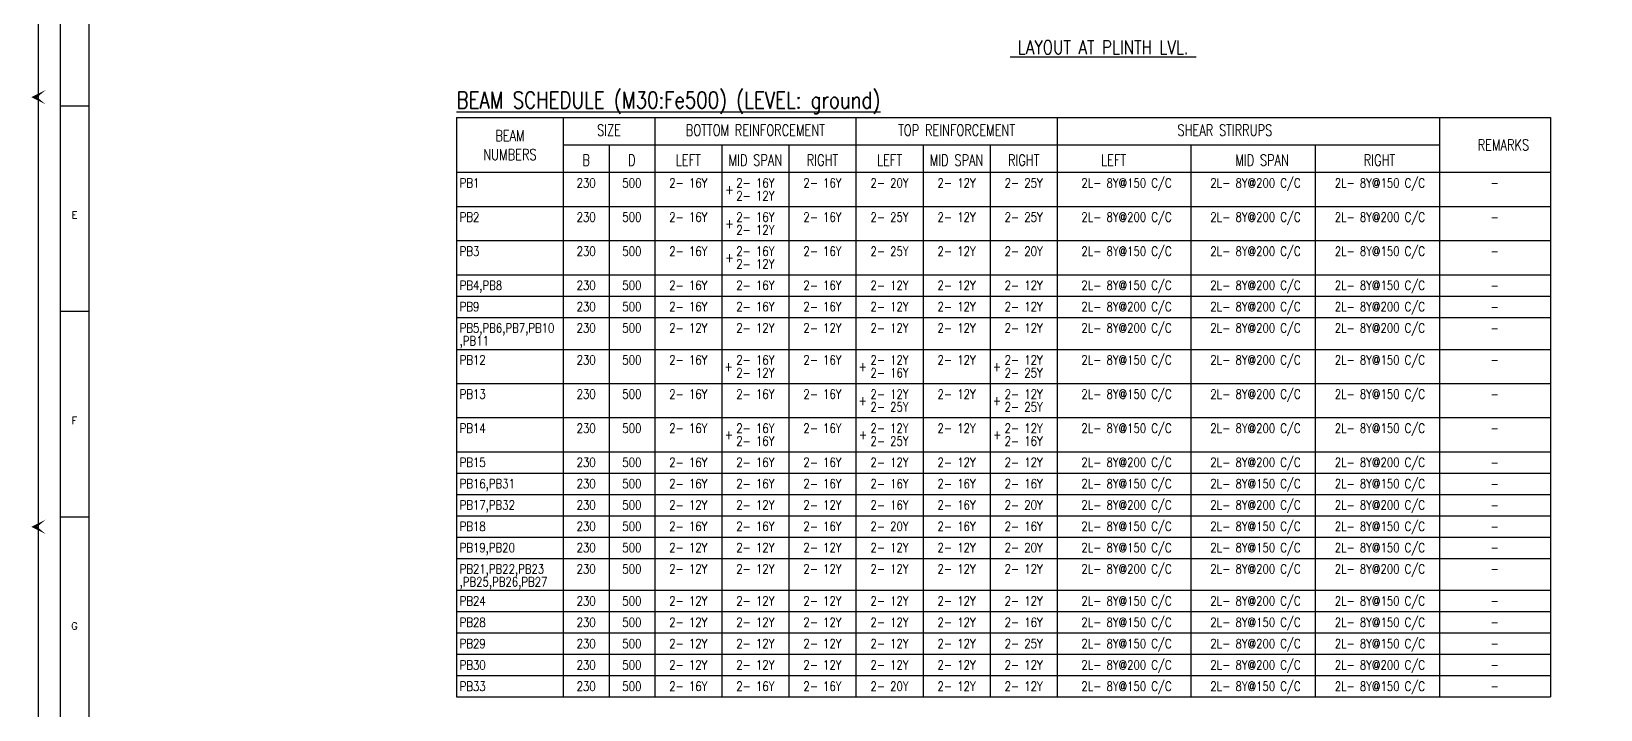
# Model space of a CAD drawing. Header units: millimetres. Extents: x 2659630 to 6742168, y -2425387 to -732288.
# Drawn here: x 3918270 to 3969742, y -1228304 to -1206041 of the extents above; entities that cross this region are included whole.
import ezdxf
from ezdxf.enums import TextEntityAlignment as Align

# ---------------------------------------------------------------- set-up
doc = ezdxf.new("R2010")
doc.units = ezdxf.units.MM
for name, color, linetype in [('FRAME TABLE', 5, 'Continuous'), ('PNA', 8, 'Continuous'), ('S-TITIL', 6, 'Continuous'), ('Schedule Border', 60, 'Continuous'), ('TEXT MIDIUM', 2, 'Continuous'), ('TEXT SHEDULE BEAM', 4, 'Continuous'), ('TITLE', 6, 'Continuous')]:
    doc.layers.add(name, color=color, linetype=linetype)
doc.styles.add('ROMANS', font='r.shx', dxfattribs={"width": 0.7})

# ---------------------------------------------------------------- blocks, each defined once
blk = doc.blocks.new('FOLDER')
at = {"layer": 'PNA'}
for points in [[(-1250, 2500), (0, 0), (0, 1000)], [(1250, 2500), (0, 0), (0, 1000)]]:
    blk.add_solid(points, dxfattribs=at)
blk = doc.blocks.new('A1_SHEET.')
at = {"flags": 128}
blk.add_lwpolyline([(0, 0), (0, 594), (841, 594), (841, 0)], close=True, dxfattribs=at)
at = {"layer": 'PNA'}
for p, q in [((7.5, 298.2), (17.5, 298.2)), ((7.5, 226.45), (17.5, 226.45)), ((7.5, 154.7), (17.5, 154.7))]:
    blk.add_line(p, q, dxfattribs=at)
at = {"layer": 'PNA', "color": 1}
for points in [[(7.5, 6.2), (833.5, 6.2), (833.5, 587.8), (7.5, 587.8)], [(17.5, 11.2), (828.5, 11.2), (828.5, 582.8), (17.5, 582.8)]]:
    blk.add_lwpolyline(points, close=True, dxfattribs=at)
at = {"layer": 'PNA', "xscale": 0.0020000000001672, "yscale": 0.0020000000001672, "zscale": 0.0020000000001672, "rotation": 270}
for p in [(-2.5, 301.2), (-2.5, 151.2)]:
    blk.add_blockref('FOLDER', p, dxfattribs=at)
at = {"layer": 'PNA', "style": 'ROMANS'}
for s, p in [('E', (12.5, 260.05)), ('F', (12.5, 188.3)), ('G', (12.5, 116.55))]:
    blk.add_text(s, height=2.5, dxfattribs=at).set_placement(p, align=Align.MIDDLE)

msp = doc.modelspace()

# ---------------------------------------------------------------- linework, layer by layer
at = {"layer": 'FRAME TABLE', "color": 7}
for p, q in [((3932217.763, -1208868.014), (3932217.763, -1227888.014)), ((3932217.763, -1208868.014), (3932217.763, -1227888.014)), ((3932217.764, -1208868.014), (3968094.48, -1208868.014)), ((3932217.764, -1208868.014), (3968094.48, -1208868.014)), ((3935717.763, -1208868.014), (3935717.763, -1227888.014)), ((3935717.763, -1208868.014), (3935717.763, -1227888.014)), ((3938717.763, -1208868.014), (3938717.763, -1227888.014)), ((3938717.763, -1208868.014), (3938717.763, -1227888.014)), ((3945317.763, -1208868.014), (3945317.763, -1227888.014)), ((3945317.763, -1208868.014), (3945317.763, -1227888.014)), ((3951917.763, -1208868.014), (3951917.763, -1227888.014)), ((3951917.763, -1208868.014), (3951917.763, -1227888.014)), ((3964459.534, -1208868.014), (3964459.534, -1227888.014)), ((3964459.534, -1208868.014), (3964459.534, -1227888.014)), ((3968094.48, -1208868.014), (3968094.48, -1227888.014)), ((3968094.48, -1208868.014), (3968094.48, -1227888.014)), ((3937217.763, -1209768.014), (3937217.763, -1227888.014)), ((3937217.763, -1209768.014), (3937217.763, -1227888.014)), ((3940917.763, -1209768.014), (3940917.763, -1227888.014)), ((3940917.763, -1209768.014), (3940917.763, -1227888.014)), ((3943117.763, -1209768.014), (3943117.763, -1227888.014)), ((3943117.763, -1209768.014), (3943117.763, -1227888.014)), ((3947517.763, -1209768.014), (3947517.763, -1227888.014)), ((3947517.763, -1209768.014), (3947517.763, -1227888.014)), ((3949717.763, -1209768.014), (3949717.763, -1227888.014)), ((3949717.763, -1209768.014), (3949717.763, -1227888.014)), ((3956298.354, -1209768.014), (3956298.354, -1227888.014)), ((3956298.354, -1209768.014), (3956298.354, -1227888.014)), ((3960378.944, -1209768.014), (3960378.944, -1227888.014)), ((3960378.944, -1209768.014), (3960378.944, -1227888.014)), ((3932217.764, -1210668.014), (3968094.48, -1210668.014)), ((3932217.764, -1210668.014), (3968094.48, -1210668.014)), ((3932217.763, -1227888.014), (3968094.48, -1227888.014))]:
    msp.add_line(p, q, dxfattribs=at)
at = {"layer": 'FRAME TABLE'}
for p, q in [((3935717.764, -1209768.014), (3964459.534, -1209768.014)), ((3935717.764, -1209768.014), (3964459.534, -1209768.014)), ((3932217.764, -1211788.014), (3968094.48, -1211788.014)), ((3932217.764, -1211788.014), (3968094.48, -1211788.014)), ((3932217.764, -1211788.014), (3968094.48, -1211788.014)), ((3932217.764, -1211788.014), (3968094.48, -1211788.014)), ((3932217.764, -1212908.014), (3968094.48, -1212908.014)), ((3932217.764, -1212908.014), (3968094.48, -1212908.014)), ((3932217.764, -1212908.014), (3968094.48, -1212908.014)), ((3932217.764, -1212908.014), (3968094.48, -1212908.014)), ((3932217.764, -1214028.014), (3968094.48, -1214028.014)), ((3932217.764, -1214028.014), (3968094.48, -1214028.014)), ((3932217.764, -1214028.014), (3968094.48, -1214028.014)), ((3932217.764, -1214028.014), (3968094.48, -1214028.014)), ((3932217.764, -1214728.014), (3968094.48, -1214728.014)), ((3932217.764, -1214728.014), (3968094.48, -1214728.014)), ((3932217.764, -1214728.014), (3968094.48, -1214728.014)), ((3932217.764, -1214728.014), (3968094.48, -1214728.014)), ((3932217.764, -1215428.014), (3968094.48, -1215428.014)), ((3932217.764, -1215428.014), (3968094.48, -1215428.014)), ((3932217.763, -1216478.014), (3968094.48, -1216478.014)), ((3932217.763, -1216478.014), (3968094.48, -1216478.014)), ((3932217.764, -1216478.014), (3968094.48, -1216478.014)), ((3932217.764, -1216478.014), (3968094.48, -1216478.014)), ((3932217.763, -1217598.014), (3968094.48, -1217598.014)), ((3932217.763, -1217598.014), (3968094.48, -1217598.014)), ((3932217.763, -1218718.014), (3968094.48, -1218718.014)), ((3932217.763, -1218718.014), (3968094.48, -1218718.014)), ((3932217.763, -1219838.014), (3968094.48, -1219838.014)), ((3932217.763, -1219838.014), (3968094.48, -1219838.014)), ((3932217.763, -1219838.014), (3968094.48, -1219838.014)), ((3932217.763, -1219838.014), (3968094.48, -1219838.014)), ((3932217.763, -1220538.014), (3968094.48, -1220538.014)), ((3932217.763, -1220538.014), (3968094.48, -1220538.014)), ((3932217.763, -1221238.014), (3968094.48, -1221238.014)), ((3932217.763, -1221238.014), (3968094.48, -1221238.014)), ((3932217.763, -1221938.014), (3968094.48, -1221938.014)), ((3932217.763, -1221938.014), (3968094.48, -1221938.014)), ((3932217.763, -1222638.014), (3968094.48, -1222638.014)), ((3932217.763, -1222638.014), (3968094.48, -1222638.014)), ((3932217.763, -1223338.014), (3968094.48, -1223338.014)), ((3932217.763, -1223338.014), (3968094.48, -1223338.014)), ((3932217.763, -1224388.014), (3968094.48, -1224388.014)), ((3932217.763, -1224388.014), (3968094.48, -1224388.014)), ((3932217.763, -1225088.014), (3968094.48, -1225088.014)), ((3932217.763, -1225088.014), (3968094.48, -1225088.014)), ((3932217.763, -1225088.014), (3968094.48, -1225088.014)), ((3932217.763, -1225788.014), (3968094.48, -1225788.014)), ((3932217.763, -1225788.014), (3968094.48, -1225788.014)), ((3932217.763, -1226488.014), (3968094.48, -1226488.014)), ((3932217.763, -1226488.014), (3968094.48, -1226488.014)), ((3932217.763, -1226488.014), (3968094.48, -1226488.014)), ((3932217.763, -1226488.014), (3968094.48, -1226488.014)), ((3932217.763, -1227188.014), (3968094.48, -1227188.014)), ((3932217.763, -1227188.014), (3968094.48, -1227188.014))]:
    msp.add_line(p, q, dxfattribs=at)
at = {"layer": 'Schedule Border'}
msp.add_line((3932217.764, -1210668.014), (3968094.48, -1210668.014), dxfattribs=at)
msp.add_line((3932217.764, -1210668.014), (3968094.48, -1210668.014), dxfattribs=at)

# ---------------------------------------------------------------- block references
at = {"xscale": 94.00879904875153, "yscale": 94.00879904875153, "zscale": 94.00879904875153}
msp.add_blockref('A1_SHEET.', (3918505.338, -1236518.147), dxfattribs=at)

# ---------------------------------------------------------------- texts
at = {"layer": 'S-TITIL', "lineweight": 30, "style": 'ROMANS', "width": 0.8}
msp.add_text('%%U LAYOUT AT PLINTH LVL. ', height=450, dxfattribs=at).set_placement((3953424.84, -1206563.456), align=Align.MIDDLE_CENTER)
at = {"layer": 'TEXT MIDIUM', "style": 'ROMANS', "width": 0.75}
for s, p in [('BEAM', (3933967.763, -1209468.014)), ('BEAM', (3933967.763, -1209468.014)), ('REMARKS', (3966552.71, -1209768.014)), ('REMARKS', (3966552.71, -1209768.014)), ('B', (3936467.763, -1210268.014)), ('B', (3936467.763, -1210268.014)), ('D', (3937967.763, -1210268.014)), ('D', (3937967.763, -1210268.014)), ('LEFT', (3939817.764, -1210268.014)), ('LEFT', (3939817.764, -1210268.014)), ('MID SPAN', (3942017.764, -1210268.014)), ('MID SPAN', (3942017.764, -1210268.014)), ('RIGHT', (3944217.764, -1210268.014)), ('RIGHT', (3944217.764, -1210268.014)), ('LEFT', (3946417.764, -1210268.014)), ('LEFT', (3946417.764, -1210268.014)), ('MID SPAN', (3948617.764, -1210268.014)), ('MID SPAN', (3948617.764, -1210268.014)), ('RIGHT', (3950817.764, -1210268.014)), ('RIGHT', (3950817.764, -1210268.014)), ('LEFT', (3953767.764, -1210268.014)), ('LEFT', (3953767.764, -1210268.014)), ('MID SPAN', (3958637.764, -1210268.014)), ('MID SPAN', (3958637.764, -1210268.014)), ('RIGHT', (3962487.764, -1210268.014)), ('RIGHT', (3962487.764, -1210268.014))]:
    msp.add_text(s, height=364.8, dxfattribs=at).set_placement(p, align=Align.MIDDLE)
for s, p in [('SIZE', (3937217.763, -1209468.014)), ('SIZE', (3937217.763, -1209468.014)), ('BOTTOM REINFORCEMENT', (3942017.763, -1209468.014)), ('BOTTOM REINFORCEMENT', (3942017.763, -1209468.014)), ('TOP REINFORCEMENT', (3948617.763, -1209468.014)), ('TOP REINFORCEMENT', (3948617.763, -1209468.014)), ('SHEAR STIRRUPS', (3957417.764, -1209468.014)), ('SHEAR STIRRUPS', (3957417.764, -1209468.014)), ('NUMBERS', (3933967.763, -1210268.014)), ('NUMBERS', (3933967.763, -1210268.014))]:
    msp.add_text(s, height=364.8, dxfattribs=at).set_placement(p, align=Align.CENTER)
at = {"layer": 'TEXT SHEDULE BEAM', "style": 'ROMANS', "width": 0.8}
for s, p in [('PB1', (3932317.764, -1211018.014)), ('PB1', (3932317.764, -1211018.014)), ('PB2', (3932317.764, -1212138.014)), ('PB2', (3932317.764, -1212138.014)), ('PB3', (3932317.764, -1213258.014)), ('PB3', (3932317.764, -1213258.014)), ('PB4,PB8', (3932317.764, -1214378.014)), ('PB4,PB8', (3932317.764, -1214378.014)), ('PB9', (3932317.764, -1215078.014)), ('PB9', (3932317.764, -1215078.014)), ('PB5,PB6,PB7,PB10', (3932317.764, -1215778.014)), ('PB5,PB6,PB7,PB10', (3932317.764, -1215778.014)), (',PB11', (3932317.764, -1216198.014)), (',PB11', (3932317.764, -1216198.014)), ('PB12', (3932317.763, -1216828.014)), ('PB12', (3932317.763, -1216828.014)), ('PB13', (3932317.763, -1217948.014)), ('PB13', (3932317.763, -1217948.014)), ('PB14', (3932317.763, -1219068.014)), ('PB14', (3932317.763, -1219068.014)), ('PB15', (3932317.763, -1220188.014)), ('PB15', (3932317.763, -1220188.014)), ('PB16,PB31', (3932317.763, -1220888.014)), ('PB16,PB31', (3932317.763, -1220888.014)), ('PB17,PB32', (3932317.763, -1221588.014)), ('PB17,PB32', (3932317.763, -1221588.014)), ('PB18', (3932317.763, -1222288.014)), ('PB18', (3932317.763, -1222288.014)), ('PB19,PB20', (3932317.763, -1222988.014)), ('PB19,PB20', (3932317.763, -1222988.014)), ('PB21,PB22,PB23', (3932317.763, -1223688.014)), ('PB21,PB22,PB23', (3932317.763, -1223688.014)), (',PB25,PB26,PB27', (3932317.763, -1224108.014)), (',PB25,PB26,PB27', (3932317.763, -1224108.014)), ('PB24', (3932317.763, -1224738.014)), ('PB24', (3932317.763, -1224738.014)), ('PB28', (3932317.763, -1225438.014)), ('PB28', (3932317.763, -1225438.014)), ('PB29', (3932317.763, -1226138.014)), ('PB29', (3932317.763, -1226138.014)), ('PB30', (3932317.763, -1226838.014)), ('PB30', (3932317.763, -1226838.014)), ('PB33', (3932317.763, -1227538.014)), ('PB33', (3932317.763, -1227538.014))]:
    msp.add_text(s, height=304, dxfattribs=at).set_placement(p, align=Align.MIDDLE_LEFT)
for s, p in [('230', (3936467.764, -1211018.014)), ('230', (3936467.764, -1211018.014)), ('500', (3937967.764, -1211018.014)), ('500', (3937967.764, -1211018.014)), ('2- 16Y', (3939817.764, -1211018.014)), ('2- 16Y', (3939817.764, -1211018.014)), ('+', (3941168.713, -1211228.014)), ('+', (3941168.713, -1211228.014)), ('2- 16Y', (3942017.764, -1211018.014)), ('2- 16Y', (3942017.764, -1211018.014)), ('2- 16Y', (3944217.764, -1211018.014)), ('2- 16Y', (3944217.764, -1211018.014)), ('2- 20Y', (3946417.764, -1211018.014)), ('2- 20Y', (3946417.764, -1211018.014)), ('2- 12Y', (3948617.764, -1211018.014)), ('2- 12Y', (3948617.764, -1211018.014)), ('2- 25Y', (3950817.764, -1211018.014)), ('2- 25Y', (3950817.764, -1211018.014)), (' 2L- 8Y@150 C/C', (3954108.059, -1211018.014)), (' 2L- 8Y@200 C/C', (3958338.649, -1211018.014)), (' 2L- 8Y@150 C/C', (3962419.239, -1211018.014)), ('-', (3966270.174, -1211018.014)), ('-', (3966270.174, -1211018.014)), ('2- 12Y', (3942017.764, -1211438.014)), ('2- 12Y', (3942017.764, -1211438.014)), ('230', (3936467.764, -1212138.014)), ('230', (3936467.764, -1212138.014)), ('500', (3937967.764, -1212138.014)), ('500', (3937967.764, -1212138.014)), ('2- 16Y', (3939817.764, -1212138.014)), ('2- 16Y', (3939817.764, -1212138.014)), ('2- 16Y', (3942017.764, -1212138.014)), ('2- 16Y', (3942017.764, -1212138.014)), ('2- 16Y', (3944217.764, -1212138.014)), ('2- 16Y', (3944217.764, -1212138.014)), ('2- 25Y', (3946417.764, -1212138.014)), ('2- 25Y', (3946417.764, -1212138.014)), ('2- 12Y', (3948617.764, -1212138.014)), ('2- 12Y', (3948617.764, -1212138.014)), ('2- 25Y', (3950817.764, -1212138.014)), ('2- 25Y', (3950817.764, -1212138.014)), (' 2L- 8Y@200 C/C', (3954108.059, -1212138.014)), (' 2L- 8Y@200 C/C', (3958338.649, -1212138.014)), (' 2L- 8Y@200 C/C', (3962419.239, -1212138.014)), ('-', (3966270.174, -1212138.014)), ('-', (3966270.174, -1212138.014)), ('+', (3941168.713, -1212348.014)), ('+', (3941168.713, -1212348.014)), ('2- 12Y', (3942017.764, -1212558.014)), ('2- 12Y', (3942017.764, -1212558.014)), ('230', (3936467.764, -1213258.014)), ('230', (3936467.764, -1213258.014)), ('500', (3937967.764, -1213258.014)), ('500', (3937967.764, -1213258.014)), ('2- 16Y', (3939817.764, -1213258.014)), ('2- 16Y', (3939817.764, -1213258.014)), ('2- 16Y', (3942017.764, -1213258.014)), ('2- 16Y', (3942017.764, -1213258.014)), ('2- 16Y', (3944217.764, -1213258.014)), ('2- 16Y', (3944217.764, -1213258.014)), ('2- 25Y', (3946417.764, -1213258.014)), ('2- 25Y', (3946417.764, -1213258.014)), ('2- 12Y', (3948617.764, -1213258.014)), ('2- 12Y', (3948617.764, -1213258.014)), ('2- 20Y', (3950817.764, -1213258.014)), ('2- 20Y', (3950817.764, -1213258.014)), (' 2L- 8Y@150 C/C', (3954108.059, -1213258.014)), (' 2L- 8Y@200 C/C', (3958338.649, -1213258.014)), (' 2L- 8Y@150 C/C', (3962419.239, -1213258.014)), ('+', (3941168.713, -1213468.014)), ('+', (3941168.713, -1213468.014)), ('2- 12Y', (3942017.764, -1213678.014)), ('2- 12Y', (3942017.764, -1213678.014)), ('-', (3966270.174, -1213258.014)), ('-', (3966270.174, -1213258.014)), ('-', (3966270.174, -1213258.014)), ('-', (3966270.174, -1213258.014)), (' 2L- 8Y@150 C/C', (3954108.059, -1214378.014)), (' 2L- 8Y@200 C/C', (3958338.649, -1214378.014)), (' 2L- 8Y@150 C/C', (3962419.239, -1214378.014)), ('230', (3936467.764, -1214378.014)), ('230', (3936467.764, -1214378.014)), ('500', (3937967.764, -1214378.014)), ('500', (3937967.764, -1214378.014)), ('2- 16Y', (3939817.764, -1214378.014)), ('2- 16Y', (3939817.764, -1214378.014)), ('2- 16Y', (3942017.764, -1214378.014)), ('2- 16Y', (3942017.764, -1214378.014)), ('2- 16Y', (3944217.764, -1214378.014)), ('2- 16Y', (3944217.764, -1214378.014)), ('2- 12Y', (3946417.764, -1214378.014)), ('2- 12Y', (3946417.764, -1214378.014)), ('2- 12Y', (3948617.764, -1214378.014)), ('2- 12Y', (3948617.764, -1214378.014)), ('2- 12Y', (3950817.764, -1214378.014)), ('2- 12Y', (3950817.764, -1214378.014)), ('-', (3966270.174, -1214378.014)), ('-', (3966270.174, -1214378.014)), ('230', (3936467.764, -1215078.014)), ('230', (3936467.764, -1215078.014)), ('500', (3937967.764, -1215078.014)), ('500', (3937967.764, -1215078.014)), ('2- 16Y', (3939817.764, -1215078.014)), ('2- 16Y', (3939817.764, -1215078.014)), ('2- 16Y', (3942017.764, -1215078.014)), ('2- 16Y', (3942017.764, -1215078.014)), ('2- 16Y', (3944217.764, -1215078.014)), ('2- 16Y', (3944217.764, -1215078.014)), ('2- 12Y', (3946417.764, -1215078.014)), ('2- 12Y', (3946417.764, -1215078.014)), ('2- 12Y', (3948617.764, -1215078.014)), ('2- 12Y', (3948617.764, -1215078.014)), ('2- 12Y', (3950817.764, -1215078.014)), ('2- 12Y', (3950817.764, -1215078.014)), (' 2L- 8Y@200 C/C', (3954108.059, -1215078.014)), (' 2L- 8Y@200 C/C', (3958338.649, -1215078.014)), (' 2L- 8Y@200 C/C', (3962419.239, -1215078.014)), ('-', (3966270.174, -1215078.014)), ('-', (3966270.174, -1215078.014)), ('230', (3936467.764, -1215778.014)), ('230', (3936467.764, -1215778.014)), ('500', (3937967.764, -1215778.014)), ('500', (3937967.764, -1215778.014)), ('2- 12Y', (3939817.764, -1215778.014)), ('2- 12Y', (3939817.764, -1215778.014)), ('2- 12Y', (3942017.764, -1215778.014)), ('2- 12Y', (3942017.764, -1215778.014)), ('2- 12Y', (3944217.764, -1215778.014)), ('2- 12Y', (3944217.764, -1215778.014)), ('2- 12Y', (3946417.764, -1215778.014)), ('2- 12Y', (3946417.764, -1215778.014)), ('2- 12Y', (3948617.764, -1215778.014)), ('2- 12Y', (3948617.764, -1215778.014)), ('2- 12Y', (3950817.764, -1215778.014)), ('2- 12Y', (3950817.764, -1215778.014)), (' 2L- 8Y@200 C/C', (3954108.059, -1215778.014)), (' 2L- 8Y@200 C/C', (3958338.649, -1215778.014)), (' 2L- 8Y@200 C/C', (3962419.239, -1215778.014)), ('-', (3966270.174, -1215778.014)), ('-', (3966270.174, -1215778.014)), ('230', (3936467.763, -1216828.014)), ('230', (3936467.763, -1216828.014)), ('500', (3937967.763, -1216828.014)), ('500', (3937967.763, -1216828.014)), ('2- 16Y', (3939817.763, -1216828.014)), ('2- 16Y', (3939817.763, -1216828.014)), ('2- 16Y', (3942017.763, -1216828.014)), ('2- 16Y', (3942017.763, -1216828.014)), ('2- 16Y', (3944217.763, -1216828.014)), ('2- 16Y', (3944217.763, -1216828.014)), ('2- 12Y', (3946417.763, -1216828.014)), ('2- 12Y', (3946417.763, -1216828.014)), ('2- 12Y', (3948617.763, -1216828.014)), ('2- 12Y', (3948617.763, -1216828.014)), ('2- 12Y', (3950817.763, -1216828.014)), ('2- 12Y', (3950817.763, -1216828.014)), (' 2L- 8Y@150 C/C', (3954108.058, -1216828.014)), (' 2L- 8Y@200 C/C', (3958338.649, -1216828.014)), (' 2L- 8Y@150 C/C', (3962419.239, -1216828.014)), ('+', (3941139.44, -1217038.014)), ('+', (3941139.44, -1217038.014)), ('2- 12Y', (3942017.763, -1217248.014)), ('2- 12Y', (3942017.763, -1217248.014)), ('+', (3945539.44, -1217038.014)), ('+', (3945539.44, -1217038.014)), ('2- 16Y', (3946417.763, -1217248.014)), ('2- 16Y', (3946417.763, -1217248.014)), ('+', (3949939.44, -1217038.014)), ('+', (3949939.44, -1217038.014)), ('2- 25Y', (3950817.763, -1217248.014)), ('2- 25Y', (3950817.763, -1217248.014)), ('-', (3966270.174, -1216828.014)), ('-', (3966270.174, -1216828.014)), ('230', (3936467.763, -1217948.014)), ('230', (3936467.763, -1217948.014)), ('500', (3937967.763, -1217948.014)), ('500', (3937967.763, -1217948.014)), ('2- 16Y', (3939817.763, -1217948.014)), ('2- 16Y', (3939817.763, -1217948.014)), ('2- 16Y', (3942017.763, -1217948.014)), ('2- 16Y', (3942017.763, -1217948.014)), ('2- 16Y', (3944217.763, -1217948.014)), ('2- 16Y', (3944217.763, -1217948.014)), ('2- 12Y', (3946417.763, -1217948.014)), ('2- 12Y', (3946417.763, -1217948.014)), ('2- 12Y', (3948617.763, -1217948.014)), ('2- 12Y', (3948617.763, -1217948.014)), ('2- 12Y', (3950817.763, -1217948.014)), ('2- 12Y', (3950817.763, -1217948.014)), (' 2L- 8Y@150 C/C', (3954108.058, -1217948.014)), (' 2L- 8Y@200 C/C', (3958338.649, -1217948.014)), (' 2L- 8Y@150 C/C', (3962419.239, -1217948.014)), ('+', (3945539.129, -1218158.014)), ('+', (3945539.129, -1218158.014)), ('2- 25Y', (3946417.763, -1218368.014)), ('2- 25Y', (3946417.763, -1218368.014)), ('+', (3949939.129, -1218158.014)), ('+', (3949939.129, -1218158.014)), ('2- 25Y', (3950817.763, -1218368.014)), ('2- 25Y', (3950817.763, -1218368.014)), ('-', (3966270.174, -1217948.014)), ('-', (3966270.174, -1217948.014)), ('230', (3936467.763, -1219068.014)), ('230', (3936467.763, -1219068.014)), ('500', (3937967.763, -1219068.014)), ('500', (3937967.763, -1219068.014)), ('2- 16Y', (3939817.763, -1219068.014)), ('2- 16Y', (3939817.763, -1219068.014)), ('+', (3941150.62, -1219278.014)), ('+', (3941150.62, -1219278.014)), ('2- 16Y', (3942017.763, -1219068.014)), ('2- 16Y', (3942017.763, -1219068.014)), ('2- 16Y', (3942017.763, -1219488.014)), ('2- 16Y', (3942017.763, -1219488.014)), ('2- 16Y', (3944217.763, -1219068.014)), ('2- 16Y', (3944217.763, -1219068.014)), ('+', (3945550.62, -1219278.014)), ('+', (3945550.62, -1219278.014)), ('2- 12Y', (3946417.763, -1219068.014)), ('2- 12Y', (3946417.763, -1219068.014)), ('2- 25Y', (3946417.763, -1219488.014)), ('2- 25Y', (3946417.763, -1219488.014)), ('2- 12Y', (3948617.763, -1219068.014)), ('2- 12Y', (3948617.763, -1219068.014)), ('+', (3949950.62, -1219278.014)), ('+', (3949950.62, -1219278.014)), ('2- 12Y', (3950817.763, -1219068.014)), ('2- 12Y', (3950817.763, -1219068.014)), ('2- 16Y', (3950817.763, -1219488.014)), ('2- 16Y', (3950817.763, -1219488.014)), (' 2L- 8Y@150 C/C', (3954108.058, -1219068.014)), (' 2L- 8Y@200 C/C', (3958338.649, -1219068.014)), (' 2L- 8Y@150 C/C', (3962419.239, -1219068.014)), ('-', (3966270.174, -1219068.014)), ('-', (3966270.174, -1219068.014)), ('230', (3936467.763, -1220188.014)), ('230', (3936467.763, -1220188.014)), ('500', (3937967.763, -1220188.014)), ('500', (3937967.763, -1220188.014)), ('2- 16Y', (3939817.763, -1220188.014)), ('2- 16Y', (3939817.763, -1220188.014)), ('2- 16Y', (3942017.763, -1220188.014)), ('2- 16Y', (3942017.763, -1220188.014)), ('2- 16Y', (3944217.763, -1220188.014)), ('2- 16Y', (3944217.763, -1220188.014)), ('2- 12Y', (3946417.763, -1220188.014)), ('2- 12Y', (3946417.763, -1220188.014)), ('2- 12Y', (3948617.763, -1220188.014)), ('2- 12Y', (3948617.763, -1220188.014)), ('2- 12Y', (3950817.763, -1220188.014)), ('2- 12Y', (3950817.763, -1220188.014)), (' 2L- 8Y@200 C/C', (3954108.058, -1220188.014)), (' 2L- 8Y@200 C/C', (3958338.649, -1220188.014)), (' 2L- 8Y@200 C/C', (3962419.239, -1220188.014)), ('-', (3966270.174, -1220188.014)), ('-', (3966270.174, -1220188.014)), ('230', (3936467.763, -1220888.014)), ('230', (3936467.763, -1220888.014)), ('500', (3937967.763, -1220888.014)), ('500', (3937967.763, -1220888.014)), ('2- 16Y', (3939817.763, -1220888.014)), ('2- 16Y', (3939817.763, -1220888.014)), ('2- 16Y', (3942017.763, -1220888.014)), ('2- 16Y', (3942017.763, -1220888.014)), ('2- 16Y', (3944217.763, -1220888.014)), ('2- 16Y', (3944217.763, -1220888.014)), ('2- 16Y', (3946417.763, -1220888.014)), ('2- 16Y', (3946417.763, -1220888.014)), ('2- 16Y', (3948617.763, -1220888.014)), ('2- 16Y', (3948617.763, -1220888.014)), ('2- 16Y', (3950817.763, -1220888.014)), ('2- 16Y', (3950817.763, -1220888.014)), (' 2L- 8Y@150 C/C', (3954108.058, -1220888.014)), (' 2L- 8Y@150 C/C', (3958338.649, -1220888.014)), (' 2L- 8Y@150 C/C', (3962419.239, -1220888.014)), ('-', (3966270.174, -1220888.014)), ('-', (3966270.174, -1220888.014)), (' 2L- 8Y@200 C/C', (3954108.058, -1221588.014)), (' 2L- 8Y@200 C/C', (3958338.649, -1221588.014)), (' 2L- 8Y@200 C/C', (3962419.239, -1221588.014)), ('230', (3936467.763, -1221588.014)), ('230', (3936467.763, -1221588.014)), ('500', (3937967.763, -1221588.014)), ('500', (3937967.763, -1221588.014)), ('2- 12Y', (3939817.763, -1221588.014)), ('2- 12Y', (3939817.763, -1221588.014)), ('2- 12Y', (3942017.763, -1221588.014)), ('2- 12Y', (3942017.763, -1221588.014)), ('2- 12Y', (3944217.763, -1221588.014)), ('2- 12Y', (3944217.763, -1221588.014)), ('2- 16Y', (3946417.763, -1221588.014)), ('2- 16Y', (3946417.763, -1221588.014)), ('2- 16Y', (3948617.763, -1221588.014)), ('2- 16Y', (3948617.763, -1221588.014)), ('2- 20Y', (3950817.763, -1221588.014)), ('2- 20Y', (3950817.763, -1221588.014)), ('-', (3966270.174, -1221588.014)), ('-', (3966270.174, -1221588.014)), ('230', (3936467.763, -1222288.014)), ('230', (3936467.763, -1222288.014)), ('500', (3937967.763, -1222288.014)), ('500', (3937967.763, -1222288.014)), ('2- 16Y', (3939817.763, -1222288.014)), ('2- 16Y', (3939817.763, -1222288.014)), ('2- 16Y', (3942017.763, -1222288.014)), ('2- 16Y', (3942017.763, -1222288.014)), ('2- 16Y', (3944217.763, -1222288.014)), ('2- 16Y', (3944217.763, -1222288.014)), ('2- 20Y', (3946417.763, -1222288.014)), ('2- 20Y', (3946417.763, -1222288.014)), ('2- 16Y', (3948617.763, -1222288.014)), ('2- 16Y', (3948617.763, -1222288.014)), ('2- 16Y', (3950817.763, -1222288.014)), ('2- 16Y', (3950817.763, -1222288.014)), (' 2L- 8Y@150 C/C', (3954108.058, -1222288.014)), (' 2L- 8Y@150 C/C', (3958338.649, -1222288.014)), (' 2L- 8Y@150 C/C', (3962419.239, -1222288.014)), ('-', (3966270.174, -1222288.014)), ('-', (3966270.174, -1222288.014)), ('230', (3936467.763, -1222988.014)), ('230', (3936467.763, -1222988.014)), ('500', (3937967.763, -1222988.014)), ('500', (3937967.763, -1222988.014)), ('2- 12Y', (3939817.763, -1222988.014)), ('2- 12Y', (3939817.763, -1222988.014)), ('2- 12Y', (3942017.763, -1222988.014)), ('2- 12Y', (3942017.763, -1222988.014)), ('2- 12Y', (3944217.763, -1222988.014)), ('2- 12Y', (3944217.763, -1222988.014)), ('2- 12Y', (3946417.763, -1222988.014)), ('2- 12Y', (3946417.763, -1222988.014)), ('2- 12Y', (3948617.763, -1222988.014)), ('2- 12Y', (3948617.763, -1222988.014)), ('2- 20Y', (3950817.763, -1222988.014)), ('2- 20Y', (3950817.763, -1222988.014)), (' 2L- 8Y@150 C/C', (3954108.058, -1222988.014)), (' 2L- 8Y@150 C/C', (3958338.649, -1222988.014)), (' 2L- 8Y@150 C/C', (3962419.239, -1222988.014)), (' 2L- 8Y@200 C/C', (3954108.058, -1223688.014)), (' 2L- 8Y@200 C/C', (3958338.649, -1223688.014)), (' 2L- 8Y@200 C/C', (3962419.239, -1223688.014)), ('-', (3966270.174, -1222988.014)), ('-', (3966270.174, -1222988.014)), ('230', (3936467.763, -1223688.014)), ('230', (3936467.763, -1223688.014)), ('500', (3937967.763, -1223688.014)), ('500', (3937967.763, -1223688.014)), ('2- 12Y', (3939817.763, -1223688.014)), ('2- 12Y', (3939817.763, -1223688.014)), ('2- 12Y', (3942017.763, -1223688.014)), ('2- 12Y', (3942017.763, -1223688.014)), ('2- 12Y', (3944217.763, -1223688.014)), ('2- 12Y', (3944217.763, -1223688.014)), ('2- 12Y', (3946417.763, -1223688.014)), ('2- 12Y', (3946417.763, -1223688.014)), ('2- 12Y', (3948617.763, -1223688.014)), ('2- 12Y', (3948617.763, -1223688.014)), ('2- 12Y', (3950817.763, -1223688.014)), ('2- 12Y', (3950817.763, -1223688.014)), ('-', (3966270.174, -1223688.014)), ('-', (3966270.174, -1223688.014)), ('230', (3936467.763, -1224738.014)), ('230', (3936467.763, -1224738.014)), ('500', (3937967.763, -1224738.014)), ('500', (3937967.763, -1224738.014)), ('2- 12Y', (3939817.763, -1224738.014)), ('2- 12Y', (3939817.763, -1224738.014)), ('2- 12Y', (3942017.763, -1224738.014)), ('2- 12Y', (3942017.763, -1224738.014)), ('2- 12Y', (3944217.763, -1224738.014)), ('2- 12Y', (3944217.763, -1224738.014)), ('2- 12Y', (3946417.763, -1224738.014)), ('2- 12Y', (3946417.763, -1224738.014)), ('2- 12Y', (3948617.763, -1224738.014)), ('2- 12Y', (3948617.763, -1224738.014)), ('2- 12Y', (3950817.763, -1224738.014)), ('2- 12Y', (3950817.763, -1224738.014)), (' 2L- 8Y@150 C/C', (3954108.058, -1224738.014)), (' 2L- 8Y@200 C/C', (3958338.649, -1224738.014)), (' 2L- 8Y@150 C/C', (3962419.239, -1224738.014)), ('-', (3966270.174, -1224738.014)), ('-', (3966270.174, -1224738.014)), ('230', (3936467.763, -1225438.014)), ('230', (3936467.763, -1225438.014)), ('500', (3937967.763, -1225438.014)), ('500', (3937967.763, -1225438.014)), ('2- 12Y', (3939817.763, -1225438.014)), ('2- 12Y', (3939817.763, -1225438.014)), ('2- 12Y', (3942017.763, -1225438.014)), ('2- 12Y', (3942017.763, -1225438.014)), ('2- 12Y', (3944217.763, -1225438.014)), ('2- 12Y', (3944217.763, -1225438.014)), ('2- 12Y', (3946417.763, -1225438.014)), ('2- 12Y', (3946417.763, -1225438.014)), ('2- 12Y', (3948617.763, -1225438.014)), ('2- 12Y', (3948617.763, -1225438.014)), ('2- 16Y', (3950817.763, -1225438.014)), ('2- 16Y', (3950817.763, -1225438.014)), (' 2L- 8Y@150 C/C', (3954108.058, -1225438.014)), (' 2L- 8Y@150 C/C', (3958338.649, -1225438.014)), (' 2L- 8Y@150 C/C', (3962419.239, -1225438.014)), ('-', (3966270.174, -1225438.014)), ('-', (3966270.174, -1225438.014)), ('230', (3936467.763, -1226138.014)), ('230', (3936467.763, -1226138.014)), ('500', (3937967.763, -1226138.014)), ('500', (3937967.763, -1226138.014)), ('2- 12Y', (3939817.763, -1226138.014)), ('2- 12Y', (3939817.763, -1226138.014)), ('2- 12Y', (3942017.763, -1226138.014)), ('2- 12Y', (3942017.763, -1226138.014)), ('2- 12Y', (3944217.763, -1226138.014)), ('2- 12Y', (3944217.763, -1226138.014)), ('2- 12Y', (3946417.763, -1226138.014)), ('2- 12Y', (3946417.763, -1226138.014)), ('2- 12Y', (3948617.763, -1226138.014)), ('2- 12Y', (3948617.763, -1226138.014)), ('2- 25Y', (3950817.763, -1226138.014)), ('2- 25Y', (3950817.763, -1226138.014)), (' 2L- 8Y@150 C/C', (3954108.058, -1226138.014)), (' 2L- 8Y@200 C/C', (3958338.649, -1226138.014)), (' 2L- 8Y@150 C/C', (3962419.239, -1226138.014)), ('-', (3966270.174, -1226138.014)), ('-', (3966270.174, -1226138.014)), ('230', (3936467.763, -1226838.014)), ('230', (3936467.763, -1226838.014)), ('500', (3937967.763, -1226838.014)), ('500', (3937967.763, -1226838.014)), ('2- 12Y', (3939817.763, -1226838.014)), ('2- 12Y', (3939817.763, -1226838.014)), ('2- 12Y', (3942017.763, -1226838.014)), ('2- 12Y', (3942017.763, -1226838.014)), ('2- 12Y', (3944217.763, -1226838.014)), ('2- 12Y', (3944217.763, -1226838.014)), ('2- 12Y', (3946417.763, -1226838.014)), ('2- 12Y', (3946417.763, -1226838.014)), ('2- 12Y', (3948617.763, -1226838.014)), ('2- 12Y', (3948617.763, -1226838.014)), ('2- 12Y', (3950817.763, -1226838.014)), ('2- 12Y', (3950817.763, -1226838.014)), (' 2L- 8Y@200 C/C', (3954108.058, -1226838.014)), (' 2L- 8Y@200 C/C', (3958338.649, -1226838.014)), (' 2L- 8Y@200 C/C', (3962419.239, -1226838.014)), ('-', (3966270.174, -1226838.014)), ('-', (3966270.174, -1226838.014)), ('230', (3936467.763, -1227538.014)), ('230', (3936467.763, -1227538.014)), ('500', (3937967.763, -1227538.014)), ('500', (3937967.763, -1227538.014)), ('2- 16Y', (3939817.763, -1227538.014)), ('2- 16Y', (3939817.763, -1227538.014)), ('2- 16Y', (3942017.763, -1227538.014)), ('2- 16Y', (3942017.763, -1227538.014)), ('2- 16Y', (3944217.763, -1227538.014)), ('2- 16Y', (3944217.763, -1227538.014)), ('2- 20Y', (3946417.763, -1227538.014)), ('2- 20Y', (3946417.763, -1227538.014)), ('2- 12Y', (3948617.763, -1227538.014)), ('2- 12Y', (3948617.763, -1227538.014)), ('2- 12Y', (3950817.763, -1227538.014)), ('2- 12Y', (3950817.763, -1227538.014)), (' 2L- 8Y@150 C/C', (3954108.058, -1227538.014)), (' 2L- 8Y@150 C/C', (3958338.649, -1227538.014)), (' 2L- 8Y@150 C/C', (3962419.239, -1227538.014)), ('-', (3966270.174, -1227538.014)), ('-', (3966270.174, -1227538.014))]:
    msp.add_text(s, height=304, dxfattribs=at).set_placement(p, align=Align.MIDDLE_CENTER)
at = {"layer": 'TITLE', "style": 'ROMANS', "width": 0.8}
msp.add_text('%%UBEAM SCHEDULE (M30:Fe500) (LEVEL: ground)', height=547.2, dxfattribs=at).set_placement((3932217.764, -1208568.014))
msp.add_text('%%UBEAM SCHEDULE (M30:Fe500) (LEVEL: ground)', height=547.2, dxfattribs=at).set_placement((3932217.764, -1208568.014))

doc.saveas('drawing.dxf')
